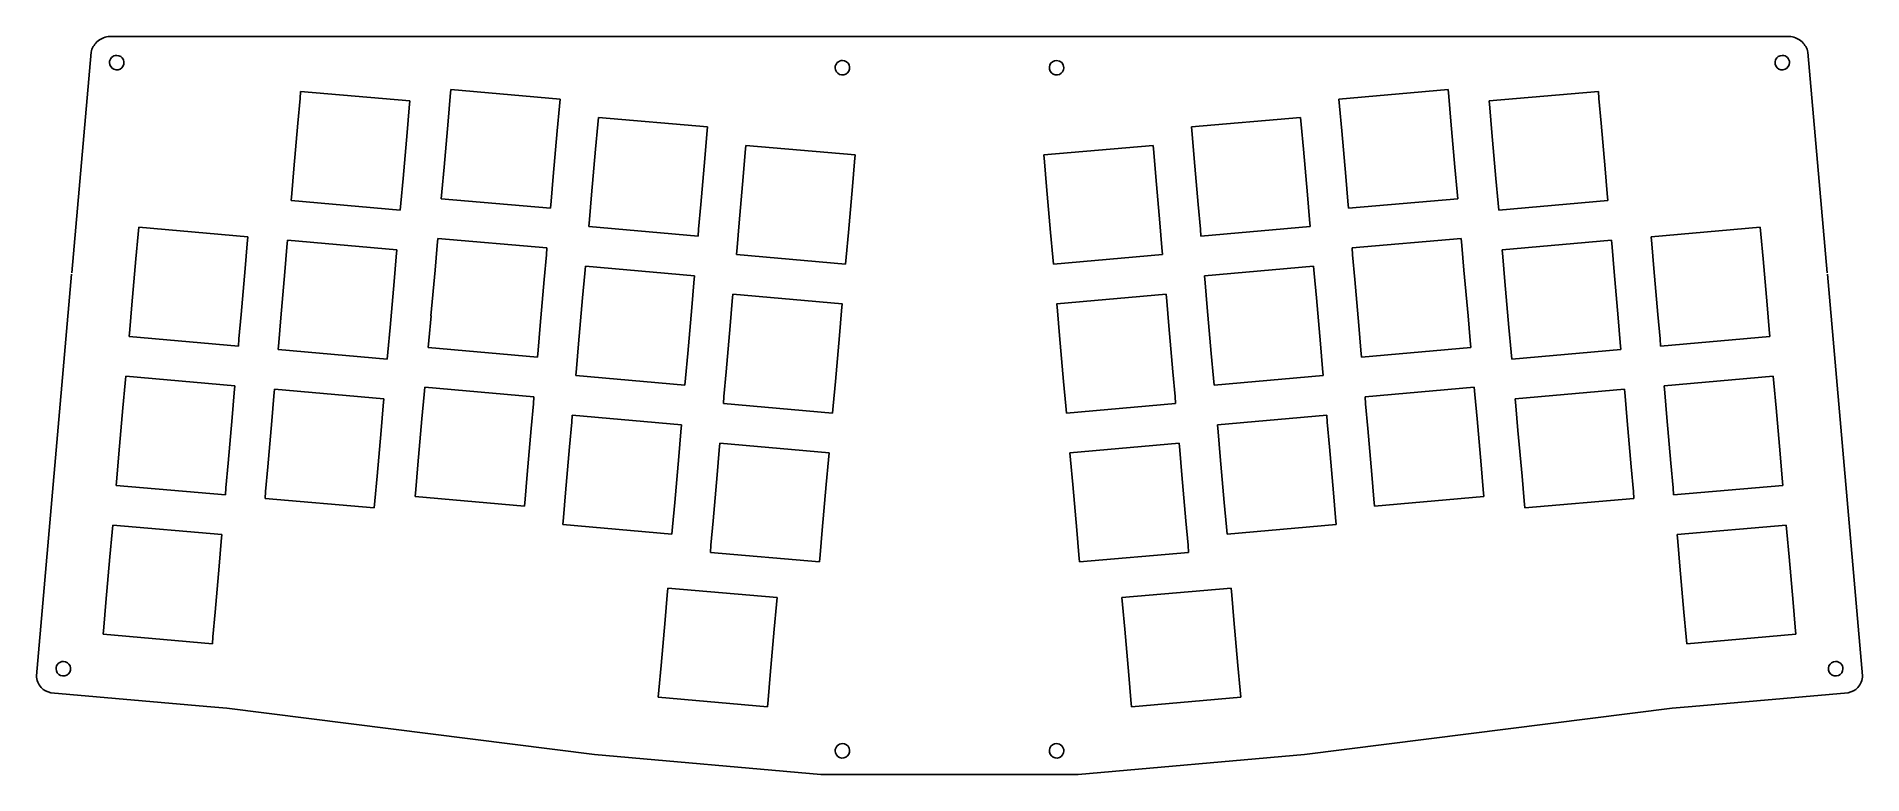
# Model space of a CAD drawing. Extents: x 29 to 262, y 66 to 160.
import ezdxf

# ---------------------------------------------------------------- set-up
doc = ezdxf.new("R2010")
doc.units = 0
doc.layers.add('レイヤー_1', color=7, linetype='CONTINUOUS')

msp = doc.modelspace()

# ---------------------------------------------------------------- linework, layer by layer
at = {"layer": 'レイヤー_1', "color": 1}
for points in [[(96.567344, 160.263028), (52.298833, 160.263035), (38.272612, 160.26288)], [(134.69783, 160.263029), (96.567352, 160.263029)], [(134.69781, 160.263031), (156.34383, 160.263018)], [(156.34383, 160.263018), (194.47431, 160.263018)], [(194.47432, 160.263017), (238.74283, 160.263024), (252.76905, 160.262869)], [(36.098292, 158.270483), (33.638933, 130.154868)], [(254.94337, 158.270472), (257.40273, 130.154858)], [(62.728353, 152.377183), (62.453753, 149.238776)], [(62.806905, 153.273851), (62.728505, 152.377189)], [(76.726822, 152.056003), (62.806794, 153.273851)], [(76.648352, 151.15934), (76.726852, 152.056002)], [(81.871754, 152.614601), (81.597132, 149.476186)], [(81.950342, 153.511294), (81.871842, 152.6146)], [(95.870223, 152.293451), (81.950203, 153.511291)], [(95.791792, 151.396757), (95.517163, 148.258349)], [(95.791792, 151.396757), (95.870292, 152.293452)], [(195.2502, 151.39676), (195.1717, 152.293454)], [(195.17176, 152.293455), (209.09176, 153.511296)], [(195.2502, 151.39676), (195.5248, 148.258352)], [(209.09161, 153.511296), (209.17011, 152.614603)], [(209.17023, 152.614604), (209.44483, 149.476189)], [(214.39361, 151.159344), (214.31511, 152.056005)], [(214.31516, 152.056007), (228.23517, 153.273855)], [(228.235, 153.273855), (228.3134, 152.377193)], [(228.31361, 152.377186), (228.58825, 149.23878)], [(62.453905, 149.238775), (61.942114, 143.388917)], [(76.648352, 151.15934), (76.373802, 148.020927)], [(81.597282, 149.476187), (81.085522, 143.626362)], [(100.68309, 149.056569), (100.40851, 145.91816)], [(100.76168, 149.953231), (100.68328, 149.056565)], [(114.68155, 148.73539), (100.76153, 149.953232)], [(176.36043, 148.735399), (190.28044, 149.953242)], [(190.28026, 149.953239), (190.35866, 149.056573)], [(190.35887, 149.056577), (190.63349, 145.918169)], [(209.44467, 149.476187), (209.95643, 143.626366)], [(214.39361, 151.159344), (214.66818, 148.02093)], [(228.58804, 149.238777), (229.09981, 143.388919)], [(75.862032, 142.171074), (76.373842, 148.020932)], [(95.005472, 142.40852), (95.517261, 148.258345)], [(114.60311, 147.838726), (114.32855, 144.700316)], [(114.60311, 147.838726), (114.68161, 148.735392)], [(176.43887, 147.838734), (176.36037, 148.7354)], [(176.43887, 147.838734), (176.71343, 144.700322)], [(196.03651, 142.408522), (195.52471, 148.258347)], [(215.17993, 142.171079), (214.66812, 148.020932)], [(100.40866, 145.918157), (99.896903, 140.068298)], [(113.81681, 138.850461), (114.32863, 144.700311)], [(119.49444, 145.498521), (119.21983, 142.3601)], [(119.57305, 146.395215), (119.49465, 145.498525)], [(133.49291, 145.177373), (119.57286, 146.395215)], [(133.41443, 144.28068), (133.49293, 145.177371)], [(157.62755, 144.280684), (157.54905, 145.177375)], [(157.54909, 145.177375), (171.46912, 146.395217)], [(171.46893, 146.395219), (171.54733, 145.498527)], [(171.54756, 145.498523), (171.82213, 142.360103)], [(177.22517, 138.85047), (176.71334, 144.700318)], [(190.6333, 145.918165), (191.14504, 140.068305)], [(61.941993, 143.388919), (61.667363, 140.250509)], [(75.862002, 142.171071), (75.587423, 139.032665)], [(81.085393, 143.62637), (80.810782, 140.487926)], [(95.005392, 142.40852), (94.730842, 139.270077)], [(119.21998, 142.360104), (118.70818, 136.510287)], [(133.41443, 144.28068), (133.13989, 141.142253)], [(157.62755, 144.280684), (157.90209, 141.142256)], [(171.82198, 142.360106), (172.33377, 136.510292)], [(196.03659, 142.408522), (196.31112, 139.27008)], [(209.95659, 143.626371), (210.23119, 140.487927)], [(215.17997, 142.171075), (215.45456, 139.032668)], [(229.09999, 143.388921), (229.3746, 140.250511)], [(61.667464, 140.25051), (61.589064, 139.353817)], [(80.810883, 140.487926), (80.732483, 139.591257)], [(99.896745, 140.068305), (99.622112, 136.92989)], [(132.62806, 135.292446), (133.13989, 141.142254)], [(158.41389, 135.292449), (157.90206, 141.142256)], [(191.14525, 140.068313), (191.41984, 136.929898)], [(210.23111, 140.487927), (210.30951, 139.59126)], [(229.37448, 140.250513), (229.45288, 139.35382)], [(61.589029, 139.353814), (75.509079, 138.135972)], [(75.50902, 138.135963), (75.58752, 139.032664)], [(80.732434, 139.591258), (94.652454, 138.373411)], [(94.652431, 138.373411), (94.730931, 139.270076)], [(113.81674, 138.85046), (113.54222, 135.712044)], [(177.22524, 138.85047), (177.49976, 135.712052)], [(196.38954, 138.373415), (196.31104, 139.270079)], [(210.30958, 139.591259), (196.38952, 138.373415)], [(215.53292, 138.135968), (215.45442, 139.032666)], [(229.45291, 139.353817), (215.53286, 138.135973)], [(42.090413, 135.060124), (41.815833, 131.921722)], [(42.168814, 135.956816), (42.090314, 135.060123)], [(56.088894, 134.738975), (42.168843, 135.956822)], [(99.543815, 136.033197), (113.46387, 134.815347)], [(99.622254, 136.929888), (99.543854, 136.033196)], [(113.46381, 134.81535), (113.54231, 135.712047)], [(118.70805, 136.510281), (118.43347, 133.371874)], [(132.62808, 135.292443), (132.35351, 132.154026)], [(158.4139, 135.292446), (158.68845, 132.154028)], [(172.33391, 136.510284), (172.60851, 133.371876)], [(177.57815, 134.815359), (177.49965, 135.712054)], [(191.49815, 136.033204), (177.57807, 134.815356)], [(191.41969, 136.929896), (191.49809, 136.033202)], [(234.95311, 134.738978), (248.87314, 135.956826)], [(248.87321, 135.95682), (248.95171, 135.060127)], [(248.95159, 135.060128), (249.22613, 131.921724)], [(56.010413, 133.842276), (55.735892, 130.703874)], [(56.010413, 133.842276), (56.088813, 134.738975)], [(61.067992, 133.3998), (60.793452, 130.261355)], [(61.146523, 134.296484), (61.068123, 133.399798)], [(75.066482, 133.078639), (61.146483, 134.296483)], [(74.988052, 132.181952), (75.066552, 133.078633)], [(80.211432, 133.637214), (79.936842, 130.498814)], [(80.289774, 134.533903), (80.211274, 133.637214)], [(94.209923, 133.316062), (80.289844, 134.533908)], [(94.131513, 132.419366), (94.209913, 133.31606)], [(118.43355, 133.371876), (118.35515, 132.47518)], [(172.60841, 133.371876), (172.68681, 132.475182)], [(196.83204, 133.316065), (210.75212, 134.53391)], [(196.91047, 132.419368), (196.83207, 133.316062)], [(210.75216, 134.533906), (210.83066, 133.637216)], [(210.83055, 133.637216), (211.10511, 130.498816)], [(216.05391, 132.181955), (215.97541, 133.078639)], [(215.97547, 133.078641), (229.89552, 134.296486)], [(229.89548, 134.296486), (229.97388, 133.3998)], [(229.97399, 133.399803), (230.24853, 130.261358)], [(235.03155, 133.842279), (234.95315, 134.738976)], [(235.03155, 133.842279), (235.30609, 130.703876)], [(41.815794, 131.921716), (41.303974, 126.071874)], [(55.223994, 124.854029), (55.735824, 130.703871)], [(74.988052, 132.181952), (74.713462, 129.043507)], [(79.936764, 130.498806), (79.424954, 124.648963)], [(94.131513, 132.419366), (93.856873, 129.28096)], [(99.101083, 130.975871), (99.022683, 130.079184)], [(113.02126, 129.758025), (99.101224, 130.975876)], [(118.35507, 132.475182), (132.27515, 131.257334)], [(132.27506, 131.257334), (132.35356, 132.154031)], [(158.76687, 131.257337), (158.68837, 132.154034)], [(172.68687, 132.475185), (158.76679, 131.257337)], [(178.0207, 129.75803), (191.94076, 130.975878)], [(191.94094, 130.975871), (192.01934, 130.079187)], [(196.91047, 132.419368), (197.18511, 129.280963)], [(211.10519, 130.498808), (211.61698, 124.648966)], [(216.05391, 132.181955), (216.3285, 129.04351)], [(235.81797, 124.854029), (235.30616, 130.703874)], [(249.22619, 131.921719), (249.73803, 126.071879)], [(33.618542, 129.955926), (29.138452, 78.80229)], [(60.793492, 130.261358), (60.281703, 124.411521)], [(74.201751, 123.193673), (74.713532, 129.04351)], [(93.345093, 123.431115), (93.856864, 129.280963)], [(99.022762, 130.079184), (98.748194, 126.940742)], [(112.94281, 128.861339), (112.66822, 125.722899)], [(112.94281, 128.861339), (113.02121, 129.758028)], [(178.09915, 128.861344), (178.02075, 129.75803)], [(178.09915, 128.861344), (178.37374, 125.722904)], [(192.0192, 130.079184), (192.29381, 126.940744)], [(197.69688, 123.431118), (197.18513, 129.280966)], [(216.84021, 123.193676), (216.32845, 129.043513)], [(230.24849, 130.261363), (230.76028, 124.411524)], [(257.42312, 129.955915), (261.90321, 78.80228)], [(41.304023, 126.071874), (41.029493, 122.933474)], [(98.748052, 126.940742), (98.236303, 121.090905)], [(112.15637, 119.87306), (112.66815, 125.722894)], [(117.83411, 126.52115), (117.55953, 123.382689)], [(117.91245, 127.417825), (117.83405, 126.521147)], [(131.75418, 125.303304), (131.83258, 126.199977), (117.91252, 127.417825)], [(159.2878, 125.303307), (159.2094, 126.19998), (173.12945, 127.417828)], [(173.12951, 127.417825), (173.20791, 126.521147)], [(173.20787, 126.521152), (173.48245, 123.382691)], [(178.88561, 119.873065), (178.3738, 125.722897)], [(192.29399, 126.940744), (192.80572, 121.090905)], [(249.73796, 126.071879), (250.01249, 122.933476)], [(55.224073, 124.854034), (54.949503, 121.715623)], [(60.281672, 124.411518), (60.007092, 121.273113)], [(79.425032, 124.648963), (79.150514, 121.510561)], [(93.345092, 123.431121), (93.070553, 120.292715)], [(117.55943, 123.382683), (117.04763, 117.532881)], [(131.75418, 125.303304), (131.47958, 122.164846)], [(159.2878, 125.303307), (159.5624, 122.164849)], [(173.48255, 123.382686), (173.99433, 117.532883)], [(197.69687, 123.431123), (197.97145, 120.292718)], [(211.61693, 124.648966), (211.89148, 121.510563)], [(230.76031, 124.411521), (231.03489, 121.273118)], [(235.81791, 124.854034), (236.09246, 121.715628)], [(41.029454, 122.933476), (40.950954, 122.036777)], [(40.950964, 122.03678), (54.871014, 120.818934)], [(54.870964, 120.818932), (54.949464, 121.715623)], [(60.007123, 121.273115), (59.928723, 120.376448)], [(74.201692, 123.19367), (73.927134, 120.05527)], [(79.150363, 121.510566), (79.071963, 120.613872)], [(98.236434, 121.09091), (97.961823, 117.95251)], [(130.96774, 116.315041), (131.47954, 122.164841)], [(160.07423, 116.315041), (159.56242, 122.164843)], [(192.80555, 121.090913), (193.08016, 117.952513)], [(211.89162, 121.510568), (211.97002, 120.613874)], [(216.84027, 123.193676), (217.11487, 120.055275)], [(231.03486, 121.273118), (231.11326, 120.376451)], [(236.171, 120.818937), (236.0925, 121.715628)], [(250.091, 122.036782), (236.17096, 120.818934)], [(250.01253, 122.933476), (250.09103, 122.03678)], [(59.928682, 120.376456), (73.848742, 119.158605)], [(73.848762, 119.158605), (73.927162, 120.055273)], [(79.071954, 120.613866), (92.991934, 119.396021)], [(92.992033, 119.396021), (93.070433, 120.292715)], [(112.15643, 119.873062), (111.88189, 116.734659)], [(178.88553, 119.873067), (179.16009, 116.734662)], [(198.04997, 119.396026), (197.97157, 120.29272)], [(211.97005, 120.613869), (198.05005, 119.396026)], [(217.19324, 119.158608), (217.11484, 120.055275)], [(231.11328, 120.376456), (217.19326, 119.158608)], [(40.508654, 116.979433), (40.430254, 116.082763)], [(54.428613, 115.76158), (40.508573, 116.979428)], [(97.961722, 117.952507), (97.883222, 117.055842)], [(97.883294, 117.055842), (111.80334, 115.837997)], [(111.80337, 115.837997), (111.88177, 116.734665)], [(117.04772, 117.532889), (116.77318, 114.394475)], [(173.99424, 117.532891), (174.26882, 114.394478)], [(179.23863, 115.838), (179.16023, 116.734665)], [(193.15873, 117.055845), (179.2387, 115.838)], [(193.0803, 117.95251), (193.1588, 117.055845)], [(236.61339, 115.761575), (250.53341, 116.979431)], [(250.53333, 116.979433), (250.61173, 116.082766)], [(40.430123, 116.08276), (40.155513, 112.94435)], [(54.350173, 114.86492), (54.075543, 111.726504)], [(54.350173, 114.86492), (54.428573, 115.761583)], [(59.407724, 114.422394), (59.133174, 111.283981)], [(59.48607, 115.319091), (59.40767, 114.422397)], [(73.406182, 114.101248), (59.486194, 115.319091)], [(73.327762, 113.204549), (73.406162, 114.101243)], [(78.551132, 114.659834), (78.276524, 111.521434)], [(78.629683, 115.556525), (78.551283, 114.659829)], [(92.549593, 114.33868), (78.629584, 115.556523)], [(92.471174, 113.441986), (92.549674, 114.33868)], [(116.77307, 114.394467), (116.69457, 113.497781)], [(130.9678, 116.315033), (130.69317, 113.176625)], [(160.07418, 116.315035), (160.34879, 113.176627)], [(174.26891, 114.39447), (174.34741, 113.497787)], [(198.57083, 113.441983), (198.49233, 114.338683)], [(198.49239, 114.338677), (212.4124, 115.55652)], [(212.41227, 115.556528), (212.49067, 114.659831)], [(212.49086, 114.659837), (212.76544, 111.521436)], [(217.6358, 114.101251), (231.55581, 115.319096)], [(217.71423, 113.204546), (217.63583, 114.101246)], [(231.55596, 115.319088), (231.63436, 114.422399)], [(231.63426, 114.422399), (231.90881, 111.283978)], [(236.69181, 114.86492), (236.61341, 115.76158)], [(236.69181, 114.86492), (236.96642, 111.726499)], [(250.61186, 116.082755), (250.88647, 112.944347)], [(40.155584, 112.944355), (39.643803, 107.0945)], [(73.327762, 113.204549), (73.053173, 110.066135)], [(92.471174, 113.441986), (92.196594, 110.303586)], [(97.441085, 111.99848), (97.362685, 111.101783)], [(111.36094, 110.780635), (97.440932, 111.99848)], [(116.69462, 113.497787), (130.61466, 112.279939)], [(130.6147, 112.279936), (130.6931, 113.176622)], [(160.42726, 112.279939), (160.34886, 113.176627)], [(174.34736, 113.497792), (160.42729, 112.279941)], [(179.68104, 110.78064), (193.60106, 111.998485)], [(193.60091, 111.998483), (193.67931, 111.101783)], [(198.57083, 113.441983), (198.84537, 110.303586)], [(217.71423, 113.204546), (217.98879, 110.066133)], [(250.8864, 112.944352), (251.39816, 107.0945)], [(53.563743, 105.87665), (54.075503, 111.72651)], [(59.13305, 111.283986), (58.621221, 105.43416)], [(72.541382, 104.21632), (73.053152, 110.066146)], [(78.276644, 111.521428), (77.764874, 105.67158)], [(91.684833, 104.45375), (92.196664, 110.303583)], [(97.362454, 111.101786), (97.087923, 107.96339)], [(111.28249, 109.88394), (111.00791, 106.74553)], [(111.28249, 109.88394), (111.36099, 110.780632)], [(179.75947, 109.88395), (179.68097, 110.780635)], [(179.75947, 109.88395), (180.03407, 106.74552)], [(193.67953, 111.101791), (193.95406, 107.9634)], [(199.35717, 104.45375), (198.84532, 110.303583)], [(212.76531, 111.521434), (213.2771, 105.6716)], [(218.50063, 104.21632), (217.98882, 110.066146)], [(231.90896, 111.283981), (232.42081, 105.43418)], [(237.47823, 105.87666), (236.96645, 111.726504)], [(39.643723, 107.0945), (39.369133, 103.9561)], [(97.088065, 107.96339), (96.576284, 102.11356)], [(116.1738, 107.54375), (115.89923, 104.40535)], [(116.25227, 108.44044), (116.17387, 107.54376)], [(130.1723, 107.2226), (116.25225, 108.44044)], [(130.09381, 106.32593), (130.17231, 107.2226)], [(160.94815, 106.32589), (160.86965, 107.2226)], [(160.8697, 107.2226), (174.78973, 108.44044)], [(174.78967, 108.44046), (174.86807, 107.54376)], [(174.8682, 107.54375), (175.14273, 104.40535)], [(193.95392, 107.96339), (194.46572, 102.11356)], [(251.39824, 107.0945), (251.67287, 103.9561)], [(53.563783, 105.87665), (53.289173, 102.73824)], [(58.621364, 105.43416), (58.346763, 102.29578)], [(77.764732, 105.67159), (77.490174, 102.53318)], [(110.49619, 100.89573), (111.00796, 106.74552)], [(130.09381, 106.32593), (129.81927, 103.18752)], [(160.94815, 106.32589), (161.22271, 103.18752)], [(180.54579, 100.89571), (180.034, 106.74553)], [(213.27724, 105.67159), (213.55181, 102.53318)], [(232.42064, 105.43416), (232.69522, 102.29578)], [(237.47822, 105.87665), (237.75279, 102.73824)], [(39.290692, 103.0594), (53.210733, 101.84155)], [(39.369143, 103.9561), (39.290743, 103.0594)], [(53.210683, 101.84156), (53.289183, 102.73824)], [(72.541402, 104.21632), (72.266812, 101.07792)], [(77.490245, 102.5332), (77.411845, 101.63652)], [(91.684763, 104.45374), (91.410242, 101.31534)], [(115.89925, 104.40534), (115.38744, 98.55554)], [(129.30745, 97.33768), (129.81926, 103.18753)], [(161.73449, 97.33769), (161.22266, 103.18751)], [(175.14267, 104.40536), (175.6545, 98.55553)], [(199.35722, 104.45376), (199.63174, 101.31534)], [(213.55173, 102.5332), (213.63013, 101.6365)], [(218.50059, 104.21634), (218.77514, 101.07792)], [(237.83126, 101.84155), (237.75276, 102.73824)], [(251.75127, 103.0594), (237.83121, 101.84157)], [(251.67284, 103.9561), (251.75124, 103.0594)], [(58.346701, 102.29578), (58.268201, 101.39907)], [(58.268292, 101.39907), (72.188341, 100.18122)], [(72.188372, 100.18121), (72.266772, 101.07794)], [(77.411815, 101.63649), (91.331824, 100.41866)], [(91.331834, 100.41866), (91.410334, 101.31534)], [(96.576113, 102.11358), (96.301512, 98.97517)], [(110.49615, 100.8957), (110.22155, 97.75732)], [(180.54584, 100.89572), (180.82041, 97.75734)], [(194.46588, 102.11356), (194.74045, 98.97517)], [(199.71015, 100.41863), (199.63165, 101.31534)], [(213.63017, 101.6365), (199.71013, 100.41866)], [(218.85362, 100.18121), (218.77522, 101.07792)], [(232.77372, 101.39907), (218.85367, 100.18123)], [(232.69529, 102.29577), (232.77379, 101.39907)], [(38.848202, 98.00209), (38.769702, 97.10538)], [(52.768273, 96.78423), (38.848232, 98.00212)], [(96.223215, 98.07845), (110.14326, 96.86059)], [(96.301624, 98.97516), (96.223224, 98.07846)], [(115.38742, 98.55551), (115.11288, 95.41711)], [(175.65456, 98.55552), (175.9291, 95.41712)], [(194.81877, 98.07846), (180.89872, 96.86061)], [(194.74034, 98.97516), (194.81874, 98.07846)], [(238.27373, 96.78425), (252.19373, 98.00211)], [(252.19379, 98.00211), (252.27229, 97.10541)], [(38.769782, 97.10537), (38.495202, 93.96699)], [(52.689833, 95.88757), (52.415273, 92.74912)], [(52.689833, 95.88757), (52.768233, 96.78424)], [(110.14319, 96.86062), (110.22169, 97.7573)], [(129.30747, 97.33767), (129.03289, 94.19926)], [(161.73452, 97.33768), (162.00908, 94.19926)], [(180.89877, 96.86061), (180.82027, 97.75732)], [(238.35217, 95.88758), (238.27377, 96.78425)], [(238.35217, 95.88758), (238.62673, 92.74913)], [(252.27222, 97.10538), (252.54676, 93.967)], [(38.495182, 93.96696), (37.983392, 88.11716)], [(115.03435, 94.52039), (128.95439, 93.30255)], [(115.11282, 95.41711), (115.03442, 94.52041)], [(128.95444, 93.30257), (129.03284, 94.19928)], [(162.08748, 93.30257), (162.00908, 94.19929)], [(176.00756, 94.52039), (162.08753, 93.30258)], [(175.9291, 95.41712), (176.0075, 94.52043)], [(252.54679, 93.96697), (253.05859, 88.11717)], [(51.903413, 86.8993), (52.415263, 92.74912)], [(239.13859, 86.89931), (238.62676, 92.74913)], [(109.53913, 89.07849), (109.26453, 85.94002)], [(109.53913, 89.07849), (109.61763, 89.97514)], [(109.61757, 89.97516), (123.53763, 88.75733)], [(123.53769, 88.75731), (123.45929, 87.8606)], [(167.50416, 88.75735), (167.58256, 87.86064)], [(181.42428, 89.9752), (167.50422, 88.75737)], [(181.50272, 89.07853), (181.42422, 89.97518)], [(181.50272, 89.07853), (181.77732, 85.94006)], [(37.983412, 88.11717), (37.708862, 84.9787)], [(51.903453, 86.89931), (51.628903, 83.76087)], [(123.45917, 87.86061), (123.18456, 84.72221)], [(167.58268, 87.86065), (167.85729, 84.72225)], [(239.13853, 86.89932), (239.41306, 83.76088)], [(253.05857, 88.11716), (253.3331, 84.97873)], [(37.708862, 84.97869), (37.630362, 84.082)], [(37.630442, 84.08208), (51.550443, 82.86417)], [(108.75281, 80.09019), (109.2646, 85.94002)], [(123.18466, 84.72216), (122.67288, 78.87238)], [(167.85719, 84.7222), (168.36897, 78.87242)], [(182.28904, 80.09023), (181.77725, 85.94006)], [(253.41154, 84.08206), (239.49154, 82.86418)], [(253.33311, 84.97871), (253.41161, 84.08203)], [(51.550413, 82.8642), (51.628913, 83.76086)], [(239.49157, 82.86421), (239.41307, 83.76087)], [(108.75274, 80.09021), (108.47816, 76.95178)], [(182.28911, 80.09025), (182.56369, 76.95182)], [(108.39979, 76.0551), (108.47819, 76.95178)], [(122.67279, 78.87236), (122.3982, 75.73394)], [(168.36906, 78.8724), (168.64365, 75.73398)], [(182.64206, 76.05514), (182.56366, 76.95182)], [(50.852843, 74.89465), (30.956012, 76.63563)], [(53.381663, 74.67342), (50.852843, 74.89465)], [(100.26993, 68.73824), (53.381663, 74.67342)], [(122.31975, 74.83729), (108.39976, 76.05508)], [(122.39824, 75.7339), (122.31984, 74.83722)], [(161.90902, 66.21316), (190.77154, 68.73823), (237.65981, 74.67341)], [(168.64361, 75.73394), (168.72201, 74.83726)], [(168.7221, 74.83733), (182.64209, 76.05512)], [(237.65981, 74.67341), (240.18863, 74.89464), (260.08546, 76.63562)], [(129.13245, 66.21317), (100.26993, 68.73824)], [(129.13244, 66.21317), (161.90902, 66.21316)]]:
    msp.add_lwpolyline(points, dxfattribs=at)
for points in [[(39.361149, 157.863737)], [(131.8718, 157.209356)], [(159.16989, 157.20936)], [(251.68054, 157.86374)], [(32.557438, 80.609372)], [(258.48428, 80.609372)], [(131.87178, 70.153902)], [(159.16994, 70.153902)]]:
    msp.add_lwpolyline(points, close=True, dxfattribs=at)
for points in [[(36.833762, 159.568844), (36.469111, 159.220124), (36.209907, 158.762538), (36.098292, 158.270483)], [(38.272612, 160.26288), (37.736267, 160.1896), (37.224989, 159.94298), (36.833762, 159.568844)], [(252.76905, 160.262869), (253.30539, 160.189589), (253.81667, 159.942969), (254.2079, 159.568833)], [(254.2079, 159.568833), (254.57255, 159.220113), (254.83175, 158.762527), (254.94337, 158.270472)], [(38.437537, 156.940125), (38.437537, 157.185082), (38.534846, 157.420006), (38.708057, 157.593217)], [(39.007698, 156.086819), (38.662568, 156.229777), (38.437537, 156.566559), (38.437537, 156.940125)], [(38.708057, 157.593217), (38.881268, 157.766428), (39.116192, 157.863737), (39.361149, 157.863737)], [(40.014241, 156.287033), (39.75009, 156.022882), (39.352828, 155.943862), (39.007698, 156.086819)], [(39.361149, 157.863737), (39.734715, 157.863737), (40.071497, 157.638706), (40.214455, 157.293576)], [(40.214455, 157.293576), (40.357412, 156.948446), (40.278392, 156.551184), (40.014241, 156.287033)], [(130.948188, 156.285744), (130.948188, 156.530701), (131.045497, 156.765625), (131.218708, 156.938836)], [(131.518349, 155.432438), (131.173219, 155.575396), (130.948188, 155.912178), (130.948188, 156.285744)], [(131.218708, 156.938836), (131.391919, 157.112047), (131.626843, 157.209356), (131.8718, 157.209356)], [(131.8718, 157.209356), (132.245366, 157.209356), (132.582148, 156.984325), (132.725106, 156.639195)], [(132.725106, 156.639195), (132.868063, 156.294065), (132.789043, 155.896803), (132.524892, 155.632652)], [(158.316584, 156.639199), (158.173627, 156.294069), (158.252647, 155.896807), (158.516798, 155.632656)], [(159.16989, 157.20936), (158.796324, 157.20936), (158.459542, 156.984329), (158.316584, 156.639199)], [(160.093502, 156.285748), (160.093502, 156.795845), (159.679987, 157.20936), (159.16989, 157.20936)], [(159.523341, 155.432442), (159.868471, 155.5754), (160.093502, 155.912182), (160.093502, 156.285748)], [(250.827234, 157.293579), (250.684277, 156.948449), (250.763297, 156.551187), (251.027448, 156.287036)], [(251.68054, 157.86374), (251.306974, 157.86374), (250.970192, 157.638709), (250.827234, 157.293579)], [(251.027448, 156.287036), (251.291599, 156.022885), (251.688861, 155.943865), (252.033991, 156.086822)], [(252.333632, 157.59322), (252.160421, 157.766431), (251.925497, 157.86374), (251.68054, 157.86374)], [(252.033991, 156.086822), (252.379121, 156.22978), (252.604152, 156.566562), (252.604152, 156.940128)], [(252.604152, 156.940128), (252.604152, 157.185085), (252.506843, 157.420009), (252.333632, 157.59322)], [(132.524892, 155.632652), (132.260741, 155.368501), (131.863479, 155.289481), (131.518349, 155.432438)], [(158.516798, 155.632656), (158.780949, 155.368505), (159.178211, 155.289485), (159.523341, 155.432442)], [(31.633826, 79.68576), (31.633826, 79.930717), (31.731135, 80.165641), (31.904346, 80.338852)], [(32.203987, 78.832454), (31.858857, 78.975412), (31.633826, 79.312194), (31.633826, 79.68576)], [(31.904346, 80.338852), (32.077557, 80.512063), (32.312481, 80.609372), (32.557438, 80.609372)], [(32.557438, 80.609372), (32.931004, 80.609372), (33.267786, 80.384341), (33.410744, 80.039211)], [(33.410744, 80.039211), (33.553701, 79.694081), (33.474681, 79.296819), (33.21053, 79.032668)], [(257.630974, 80.039211), (257.488017, 79.694081), (257.567037, 79.296819), (257.831188, 79.032668)], [(258.48428, 80.609372), (258.110714, 80.609372), (257.773932, 80.384341), (257.630974, 80.039211)], [(259.137372, 80.338852), (258.964161, 80.512063), (258.729237, 80.609372), (258.48428, 80.609372)], [(258.837731, 78.832454), (259.182861, 78.975412), (259.407892, 79.312194), (259.407892, 79.68576)], [(259.407892, 79.68576), (259.407892, 79.930717), (259.310583, 80.165641), (259.137372, 80.338852)], [(29.138452, 78.80229), (29.143852, 78.24753), (29.365748, 77.6977), (29.746902, 77.29458)], [(29.746902, 77.29458), (30.067559, 76.95544), (30.497429, 76.72121), (30.956242, 76.63563)], [(33.21053, 79.032668), (32.946379, 78.768517), (32.549117, 78.689497), (32.203987, 78.832454)], [(257.831188, 79.032668), (258.095339, 78.768517), (258.492601, 78.689497), (258.837731, 78.832454)], [(261.29476, 77.29457), (260.9741, 76.95543), (260.54423, 76.7212), (260.08542, 76.63562)], [(261.90321, 78.80228), (261.89821, 78.24752), (261.67591, 77.69769), (261.29476, 77.29457)], [(130.948168, 69.23029), (130.948168, 69.475247), (131.045477, 69.710171), (131.218688, 69.883382)], [(131.218688, 69.883382), (131.391899, 70.056593), (131.626823, 70.153902), (131.87178, 70.153902)], [(131.87178, 70.153902), (132.245346, 70.153902), (132.582128, 69.928871), (132.725086, 69.583741)], [(159.16994, 70.153902), (158.796374, 70.153902), (158.459592, 69.928871), (158.316634, 69.583741)], [(159.823032, 69.883382), (159.649821, 70.056593), (159.414897, 70.153902), (159.16994, 70.153902)], [(160.093552, 69.23029), (160.093552, 69.475247), (159.996243, 69.710171), (159.823032, 69.883382)], [(131.518329, 68.376984), (131.173199, 68.519942), (130.948168, 68.856724), (130.948168, 69.23029)], [(132.524872, 68.577198), (132.260721, 68.313047), (131.863459, 68.234027), (131.518329, 68.376984)], [(132.725086, 69.583741), (132.868043, 69.238611), (132.789023, 68.841349), (132.524872, 68.577198)], [(158.316634, 69.583741), (158.173677, 69.238611), (158.252697, 68.841349), (158.516848, 68.577198)], [(158.516848, 68.577198), (158.780999, 68.313047), (159.178261, 68.234027), (159.523391, 68.376984)], [(159.523391, 68.376984), (159.868521, 68.519942), (160.093552, 68.856724), (160.093552, 69.23029)]]:
    msp.add_open_spline(points, degree=3, dxfattribs=at)

doc.saveas('drawing.dxf')
